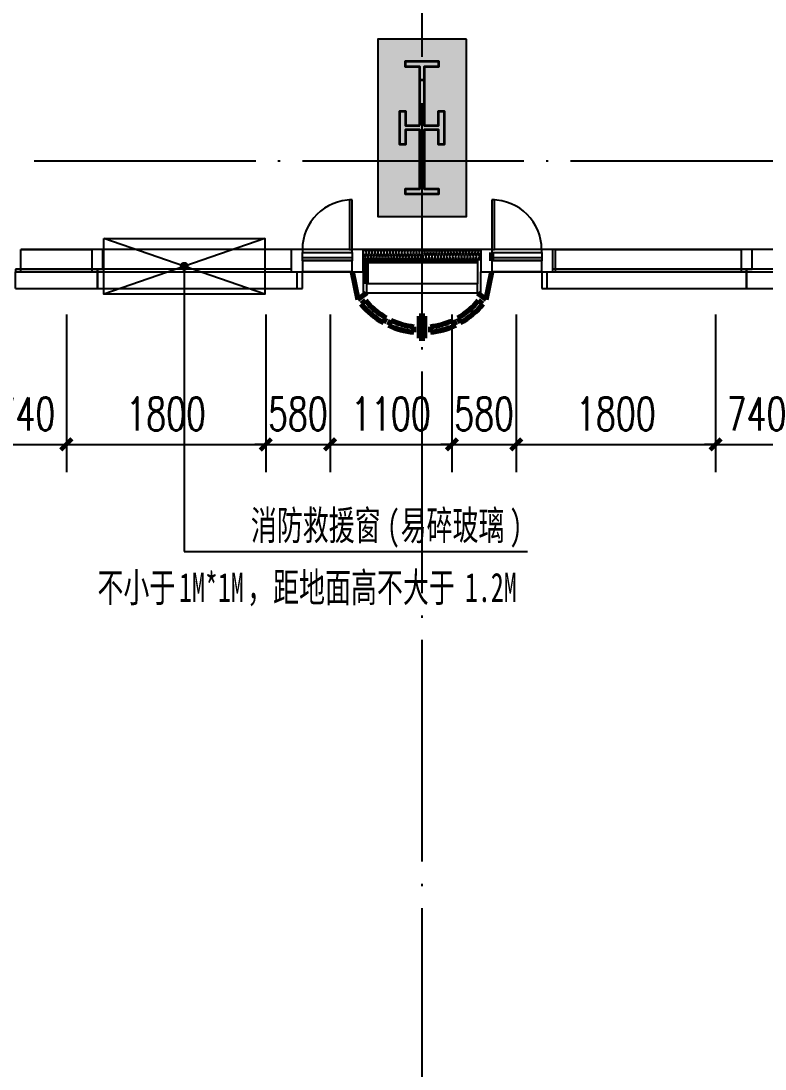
# Model space of a CAD drawing. Header units: millimetres. Extents: x 11476074 to 24729458, y -1239991 to 2813188.
# Drawn here: x 12574377 to 12581093, y 355922 to 365376 of the extents above; entities that cross this region are included whole.
import ezdxf

# ---------------------------------------------------------------- set-up
doc = ezdxf.new("R2010")
doc.units = ezdxf.units.MM
doc.header["$LTSCALE"] = 1000
doc.linetypes.add('DOTE', pattern=[2.42, 2, -0.2, 0.02, -0.2])
for name, color, linetype in [('A-ANNO-DIMS', 3, 'Continuous'), ('A-AXIS', 18, 'DOTE'), ('A-DETL-0001', 1, 'Continuous'), ('A-GLAZ', 4, 'Continuous'), ('CURTWALL', 4, 'Continuous'), ('DIM_LEAD', 3, 'Continuous'), ('G-RCZ-CONLine', 5, 'Continuous'), ('PUB_HATCH', 8, 'Continuous'), ('PUB_TEXT', 7, 'Continuous'), ('图框层', 3, 'Continuous'), ('排水沟', 133, 'Continuous')]:
    doc.layers.add(name, color=color, linetype=linetype)
for name, color, linetype, lineweight in [('A-GENM', 2, 'Continuous', 70), ('A-GENM-PROJ', 2, 'Continuous', 25), ('A-GLAZ-PROJ', 2, 'Continuous', 25), ('钢柱', 51, 'Continuous', 35)]:
    doc.layers.add(name, color=color, linetype=linetype, lineweight=lineweight)
doc.styles.add('_TCH_DIM_T3', font='SIMPLEX', dxfattribs={"width": 0.705882, "bigfont": 'GBCBIG'})
doc.styles.add('宋体', font='', dxfattribs={"width": 0.65})
doc.styles.get('宋体').set_extended_font_data('SimSun')
doc.dimstyles.new('_TCH_ARCH&&100', dxfattribs={"dimtxt": 297.5, "dimasz": 100, "dimexe": 250, "dimexo": 300, "dimgap": 126.25, "dimtad": 1, "dimdec": 0, "dimzin": 0, "dimdsep": 46, "dimtxsty": '_TCH_DIM_T3', "dimblk": 'ARCHTICK', "dimcen": 0.09, "dimclrt": 7, "dimazin": 2, "dimtfac": 1, "dimtdec": 0, "dimtix": 1, "dimtmove": 2, "dimatfit": 3, "dimfxl": 0, "dimtolj": 1, "dimtzin": 0, "dimarcsym": 0})

# ---------------------------------------------------------------- blocks, each defined once
blk = doc.blocks.new('_ArchTick')
at = {"color": 0, "linetype": 'ByBlock', "const_width": 0.4}
blk.add_lwpolyline([(-0.5, -0.5), (0.5, 0.5)], dxfattribs=at)
blk = doc.blocks.new('*D5759')
at = {"layer": 'A-ANNO-DIMS', "color": 0, "lineweight": -2, "transparency": 16777216}
for p, q in [((12574326.9, 665133.9), (12574326.9, 663712.4)), ((12575066.9, 665133.9), (12575066.9, 663712.4)), ((12574326.9, 663962.4), (12574226.9, 663962.4)), ((12574326.9, 663962.4), (12575066.9, 663962.4)), ((12575066.9, 663962.4), (12575166.9, 663962.4))]:
    blk.add_line(p, q, dxfattribs=at)
at = {"layer": 'Defpoints', "color": 0, "transparency": 16777216}
for p in [(12574326.9, 665433.9), (12575066.9, 665433.9), (12575066.9, 663962.4)]:
    blk.add_point(p, dxfattribs=at)
at = {"layer": 'A-ANNO-DIMS', "color": 0, "lineweight": -2, "transparency": 16777216, "xscale": 100, "yscale": 100, "zscale": 100}
blk.add_blockref('_ArchTick', (12574326.9, 663962.4), dxfattribs=at)
at = {"layer": 'A-ANNO-DIMS', "color": 0, "lineweight": -2, "transparency": 16777216, "xscale": 100, "yscale": 100, "zscale": 100, "rotation": 180}
blk.add_blockref('_ArchTick', (12575066.9, 663962.4), dxfattribs=at)
at = {"layer": 'A-ANNO-DIMS', "color": 7, "transparency": 16777216, "insert": (12574696.9, 664237.4), "char_height": 297.5, "attachment_point": 5, "style": '_TCH_DIM_T3'}
blk.add_mtext('\\A1;740', dxfattribs=at)
blk = doc.blocks.new('*D5760')
at = {"layer": 'A-ANNO-DIMS', "color": 0, "lineweight": -2, "transparency": 16777216}
for p, q in [((12575066.9, 665133.9), (12575066.9, 663712.4)), ((12576866.8, 665133.9), (12576866.8, 663712.4)), ((12575066.9, 663962.4), (12576866.8, 663962.4))]:
    blk.add_line(p, q, dxfattribs=at)
at = {"layer": 'Defpoints', "color": 0, "transparency": 16777216}
for p in [(12575066.9, 665433.9), (12576866.8, 665433.9), (12576866.8, 663962.4)]:
    blk.add_point(p, dxfattribs=at)
at = {"layer": 'A-ANNO-DIMS', "color": 0, "lineweight": -2, "transparency": 16777216, "xscale": 100, "yscale": 100, "zscale": 100, "rotation": 180}
blk.add_blockref('_ArchTick', (12575066.9, 663962.4), dxfattribs=at)
at = {"layer": 'A-ANNO-DIMS', "color": 0, "lineweight": -2, "transparency": 16777216, "xscale": 100, "yscale": 100, "zscale": 100}
blk.add_blockref('_ArchTick', (12576866.8, 663962.4), dxfattribs=at)
at = {"layer": 'A-ANNO-DIMS', "color": 7, "transparency": 16777216, "insert": (12575966.9, 664237.4), "char_height": 297.5, "attachment_point": 5, "style": '_TCH_DIM_T3'}
blk.add_mtext('\\A1;1800', dxfattribs=at)
blk = doc.blocks.new('*D5761')
at = {"layer": 'A-ANNO-DIMS', "color": 0, "lineweight": -2, "transparency": 16777216}
for p, q in [((12576866.8, 665133.9), (12576866.8, 663712.4)), ((12577446.9, 665133.9), (12577446.9, 663712.4)), ((12576866.8, 663962.4), (12576766.8, 663962.4)), ((12576866.8, 663962.4), (12577446.9, 663962.4)), ((12577446.9, 663962.4), (12577546.9, 663962.4))]:
    blk.add_line(p, q, dxfattribs=at)
at = {"layer": 'Defpoints', "color": 0, "transparency": 16777216}
for p in [(12576866.8, 665433.9), (12577446.9, 665433.9), (12577446.9, 663962.4)]:
    blk.add_point(p, dxfattribs=at)
at = {"layer": 'A-ANNO-DIMS', "color": 0, "lineweight": -2, "transparency": 16777216, "xscale": 100, "yscale": 100, "zscale": 100}
blk.add_blockref('_ArchTick', (12576866.8, 663962.4), dxfattribs=at)
at = {"layer": 'A-ANNO-DIMS', "color": 0, "lineweight": -2, "transparency": 16777216, "xscale": 100, "yscale": 100, "zscale": 100, "rotation": 180}
blk.add_blockref('_ArchTick', (12577446.9, 663962.4), dxfattribs=at)
at = {"layer": 'A-ANNO-DIMS', "color": 7, "transparency": 16777216, "insert": (12577156.9, 664237.4), "char_height": 297.5, "attachment_point": 5, "style": '_TCH_DIM_T3'}
blk.add_mtext('\\A1;580', dxfattribs=at)
blk = doc.blocks.new('*D5762')
at = {"layer": 'A-ANNO-DIMS', "color": 0, "lineweight": -2, "transparency": 16777216}
for p, q in [((12577446.9, 665133.9), (12577446.9, 663712.4)), ((12578546.7, 665133.9), (12578546.7, 663712.4)), ((12577446.9, 663962.4), (12578546.7, 663962.4))]:
    blk.add_line(p, q, dxfattribs=at)
at = {"layer": 'Defpoints', "color": 0, "transparency": 16777216}
for p in [(12577446.9, 665433.9), (12578546.7, 665433.9), (12578546.7, 663962.4)]:
    blk.add_point(p, dxfattribs=at)
at = {"layer": 'A-ANNO-DIMS', "color": 0, "lineweight": -2, "transparency": 16777216, "xscale": 100, "yscale": 100, "zscale": 100, "rotation": 180}
blk.add_blockref('_ArchTick', (12577446.9, 663962.4), dxfattribs=at)
at = {"layer": 'A-ANNO-DIMS', "color": 0, "lineweight": -2, "transparency": 16777216, "xscale": 100, "yscale": 100, "zscale": 100}
blk.add_blockref('_ArchTick', (12578546.7, 663962.4), dxfattribs=at)
at = {"layer": 'A-ANNO-DIMS', "color": 7, "transparency": 16777216, "insert": (12577996.8, 664237.4), "char_height": 297.5, "attachment_point": 5, "style": '_TCH_DIM_T3'}
blk.add_mtext('\\A1;1100', dxfattribs=at)
blk = doc.blocks.new('*D5763')
at = {"layer": 'A-ANNO-DIMS', "color": 0, "lineweight": -2, "transparency": 16777216}
for p, q in [((12578546.7, 665133.9), (12578546.7, 663712.4)), ((12579126.8, 665133.9), (12579126.8, 663712.4)), ((12578546.7, 663962.4), (12578446.7, 663962.4)), ((12578546.7, 663962.4), (12579126.8, 663962.4)), ((12579126.8, 663962.4), (12579226.8, 663962.4))]:
    blk.add_line(p, q, dxfattribs=at)
at = {"layer": 'Defpoints', "color": 0, "transparency": 16777216}
for p in [(12578546.7, 665433.9), (12579126.8, 665433.9), (12579126.8, 663962.4)]:
    blk.add_point(p, dxfattribs=at)
at = {"layer": 'A-ANNO-DIMS', "color": 0, "lineweight": -2, "transparency": 16777216, "xscale": 100, "yscale": 100, "zscale": 100}
blk.add_blockref('_ArchTick', (12578546.7, 663962.4), dxfattribs=at)
at = {"layer": 'A-ANNO-DIMS', "color": 0, "lineweight": -2, "transparency": 16777216, "xscale": 100, "yscale": 100, "zscale": 100, "rotation": 180}
blk.add_blockref('_ArchTick', (12579126.8, 663962.4), dxfattribs=at)
at = {"layer": 'A-ANNO-DIMS', "color": 7, "transparency": 16777216, "insert": (12578836.8, 664237.4), "char_height": 297.5, "attachment_point": 5, "style": '_TCH_DIM_T3'}
blk.add_mtext('\\A1;580', dxfattribs=at)
blk = doc.blocks.new('*D5764')
at = {"layer": 'A-ANNO-DIMS', "color": 0, "lineweight": -2, "transparency": 16777216}
for p, q in [((12579126.8, 665133.9), (12579126.8, 663712.4)), ((12580926.9, 665133.9), (12580926.9, 663712.4)), ((12579126.8, 663962.4), (12580926.9, 663962.4))]:
    blk.add_line(p, q, dxfattribs=at)
at = {"layer": 'Defpoints', "color": 0, "transparency": 16777216}
for p in [(12579126.8, 665433.9), (12580926.9, 665433.9), (12580926.9, 663962.4)]:
    blk.add_point(p, dxfattribs=at)
at = {"layer": 'A-ANNO-DIMS', "color": 0, "lineweight": -2, "transparency": 16777216, "xscale": 100, "yscale": 100, "zscale": 100, "rotation": 180}
blk.add_blockref('_ArchTick', (12579126.8, 663962.4), dxfattribs=at)
at = {"layer": 'A-ANNO-DIMS', "color": 0, "lineweight": -2, "transparency": 16777216, "xscale": 100, "yscale": 100, "zscale": 100}
blk.add_blockref('_ArchTick', (12580926.9, 663962.4), dxfattribs=at)
at = {"layer": 'A-ANNO-DIMS', "color": 7, "transparency": 16777216, "insert": (12580026.9, 664237.4), "char_height": 297.5, "attachment_point": 5, "style": '_TCH_DIM_T3'}
blk.add_mtext('\\A1;1800', dxfattribs=at)
blk = doc.blocks.new('*D5765')
at = {"layer": 'A-ANNO-DIMS', "color": 0, "lineweight": -2, "transparency": 16777216}
for p, q in [((12580926.9, 665133.9), (12580926.9, 663712.4)), ((12581666.9, 665133.9), (12581666.9, 663712.4)), ((12580926.9, 663962.4), (12580826.9, 663962.4)), ((12580926.9, 663962.4), (12581666.9, 663962.4)), ((12581666.9, 663962.4), (12581766.9, 663962.4))]:
    blk.add_line(p, q, dxfattribs=at)
at = {"layer": 'Defpoints', "color": 0, "transparency": 16777216}
for p in [(12580926.9, 665433.9), (12581666.9, 665433.9), (12581666.9, 663962.4)]:
    blk.add_point(p, dxfattribs=at)
at = {"layer": 'A-ANNO-DIMS', "color": 0, "lineweight": -2, "transparency": 16777216, "xscale": 100, "yscale": 100, "zscale": 100}
blk.add_blockref('_ArchTick', (12580926.9, 663962.4), dxfattribs=at)
at = {"layer": 'A-ANNO-DIMS', "color": 0, "lineweight": -2, "transparency": 16777216, "xscale": 100, "yscale": 100, "zscale": 100, "rotation": 180}
blk.add_blockref('_ArchTick', (12581666.9, 663962.4), dxfattribs=at)
at = {"layer": 'A-ANNO-DIMS', "color": 7, "transparency": 16777216, "insert": (12581296.9, 664237.4), "char_height": 297.5, "attachment_point": 5, "style": '_TCH_DIM_T3'}
blk.add_mtext('\\A1;740', dxfattribs=at)
blk = doc.blocks.new('xfjy')
at = {"layer": 'DIM_LEAD'}
for p, q in [((12576131, 363163.2), (12576131, 360589.8)), ((12576131, 360589.8), (12579229.9, 360589.8))]:
    blk.add_line(p, q, dxfattribs=at)
at = {"layer": 'DIM_LEAD', "const_width": 40}
blk.add_lwpolyline([(12576131, 363183.2, 1), (12576131, 363143.2, 1)], format="xyb", close=True, dxfattribs=at)
at = {"layer": '图框层'}
for p, q in [((12576856.8, 362913.2), (12575405.1, 363413.2)), ((12576856.8, 363413.2), (12575405.1, 362913.2))]:
    blk.add_line(p, q, dxfattribs=at)
blk.add_lwpolyline([(12575405.1, 363413.2), (12576856.8, 363413.2), (12576856.8, 362913.2), (12575405.1, 362913.2)], close=True, dxfattribs=at)
at = {"layer": 'PUB_TEXT', "style": '宋体', "width": 0.65}
for s, height, p in [('消防救援窗', 264.35, (12576731.8, 360694.8)), ('(', 264.3, (12577960.5, 360694.8)), ('易碎玻璃', 264.35, (12578083.4, 360694.8)), (')', 264.3, (12579066.3, 360694.8)), ('不小于', 264.35, (12575346.7, 360134.8)), ('1M*1M', 264.35, (12576083.9, 360134.8)), ('，距地面高不大于', 264.35, (12576698.2, 360134.8)), ('1.2M', 264.35, (12578664.1, 360134.8))]:
    blk.add_text(s, height=height, dxfattribs=at).set_placement(p)
blk = doc.blocks.new('FO-Exterior Column FULL - FO-Exterior Column FULL-4205893-850_L52 HOTEL')
at = {"layer": 'A-GENM'}
for p, q in [((-500, 110.1), (-500, 100.4)), ((-500, -109.6), (-500, 110.1)), ((-500, 100.4), (500, 100.4)), ((630, 100.1), (630, 175.3)), ((-630, 0.1), (-580.2, -249.1)), ((580.2, -249.1), (630, 0.1)), ((-580.2, -249.1), (-502.1, -193.8)), ((-510.9, -257.6), (-549.6, -289.3)), ((502.1, -193.8), (580.2, -249.1)), ((549.6, -289.3), (510.9, -257.6)), ((-348.5, -458), (-324, -414.4)), ((-282.7, -435.7), (-304, -480.9)), ((25, -399.6), (-25, -399.6)), ((-25, -399.6), (-25, -599.6)), ((25, -599.6), (25, -399.6)), ((304, -480.9), (282.7, -435.7)), ((324, -414.4), (348.5, -458)), ((-75, -545.2), (-75, -494.9)), ((75, -494.9), (75, -545.2)), ((-25, -599.6), (25, -599.6))]:
    blk.add_line(p, q, dxfattribs=at)
for centre, radius, start, end in [((0, 161.9), 661.1, 219.38928, 240.65539), ((-505, -189.7), 5, 305.32145, 316.36612), ((-505, -189.7), 5, 349.06647, 0), ((0, 161.9), 661.1, 299.34461, 320.61072), ((0, 161.9), 711.1, 219.38936, 240.65539), ((0, 161.9), 711.1, 299.34461, 320.61064), ((0, 161.9), 661.1, 244.68415, 263.48304), ((0, 161.9), 661.1, 276.51696, 295.31585), ((0, 161.9), 711.1, 244.68415, 263.94304), ((0, 161.9), 711.1, 276.05696, 295.31585)]:
    blk.add_arc(centre, radius, start, end, dxfattribs=at)
blk = doc.blocks.new('FO-Vision Panels - 1000 spandrel-4496464-850_L52 HOTEL')
at = {"layer": 'A-GLAZ'}
for p, q in [((-370, 25), (-320, 25)), ((370, 25), (-370, 25)), ((-370, 25), (-370, 0)), ((-370, 0), (370, 0)), ((320, 25), (370, 25)), ((370, 0), (370, 25))]:
    blk.add_line(p, q, dxfattribs=at)
at = {"layer": 'A-GLAZ-PROJ'}
for p, q in [((320, 200), (-320, 200)), ((-370, -150), (-370, 0)), ((370, 0), (370, -150)), ((-370, -150), (370, -150))]:
    blk.add_line(p, q, dxfattribs=at)
blk = doc.blocks.new('FO-Vision _ Louver_updated - 150 Spacing -HOTEL 1000 SPAN-4956731-850_L52 HOTEL')
at = {"layer": 'A-GENM-PROJ'}
blk.add_line((1125.2, 0), (675, 0), dxfattribs=at)
at = {"layer": 'A-GLAZ'}
for p, q in [((1125, 125), (675, 125)), ((675, 105), (1125, 105)), ((-1175, 25), (-1125, 25)), ((575, 25), (-1175, 25)), ((-1175, 25), (-1175, 0)), ((-1175, 0), (625, 0)), ((625, 0.1), (625, -150)), ((675, -150), (675, 0.1)), ((625, -150), (675, -150))]:
    blk.add_line(p, q, dxfattribs=at)
at = {"layer": 'A-GLAZ-PROJ'}
for p, q in [((575, 200), (-1125, 200)), ((-1175, -150), (-1175, 0)), ((-1175, -150), (625, -150))]:
    blk.add_line(p, q, dxfattribs=at)
blk = doc.blocks.new('FO-Vision _ Louver_updated - 150 Spacing -HOTEL 1000 SPAN-4956676-850_L52 HOTEL')
at = {"layer": 'A-GENM-PROJ'}
blk.add_line((675, 0), (1125, 0), dxfattribs=at)
at = {"layer": 'A-GLAZ'}
for p, q in [((675, 150), (625, 150)), ((625, 150), (625, -0.1)), ((675, -0.1), (675, 150)), ((625, 0), (-1175, 0)), ((-1175, 0), (-1175, -25)), ((-1125, -25), (-1175, -25)), ((-1175, -25), (575, -25)), ((1125, -105), (675, -105)), ((675, -125), (1125, -125))]:
    blk.add_line(p, q, dxfattribs=at)
at = {"layer": 'A-GLAZ-PROJ'}
for p, q in [((-1175, 0), (-1175, 150)), ((625, 150), (-1175, 150)), ((-1125, -200), (575, -200))]:
    blk.add_line(p, q, dxfattribs=at)
blk = doc.blocks.new('GP_POLY FOSHAN_SHELL_rvt-2-200_L05-13_ 16-25')
at = {"layer": 'A-DETL-0001'}
for p, q in [((-42630.1, 17149.9), (-42654.9, 17149.9)), ((-42654.9, 17149.9), (-42654.9, 16700)), ((-42630.1, 16700), (-42630.1, 17149.9)), ((-41369.9, 17149.9), (-41369.9, 16700)), ((-41345.1, 17149.9), (-41369.9, 17149.9)), ((-41345.1, 16700), (-41345.1, 17149.9)), ((-44880, 16700), (-44980, 16700)), ((-44980, 16700), (-44980, 16525)), ((-44880, 16525), (-44880, 16700)), ((-43080, 16700), (-43180, 16700)), ((-43180, 16700), (-43180, 16500)), ((-42654.9, 16700), (-43080, 16700)), ((-43080, 16700), (-43080, 16675.3)), ((-43080, 16600), (-43080, 16675.3)), ((-43080, 16675.3), (-42630, 16675.3)), ((-42654.9, 16700), (-42630.1, 16700)), ((-42530, 16700), (-42630, 16700)), ((-42630, 16675.3), (-42630, 16700)), ((-42630, 16675.3), (-42630, 16600)), ((-42000, 16700), (-42530, 16700)), ((-42530, 16500), (-42530, 16700)), ((-41470, 16700), (-42000, 16700)), ((-41370, 16700), (-41470, 16700)), ((-41470, 16700), (-41470, 16500)), ((-41370, 16700), (-41370, 16675.3)), ((-41370, 16600), (-41370, 16675.3)), ((-41370, 16600), (-41370, 16675.3)), ((-41370, 16675.3), (-40920, 16675.3)), ((-41369.9, 16700), (-41345.1, 16700)), ((-40920, 16700), (-41345.1, 16700)), ((-40820, 16700), (-40920, 16700)), ((-40920, 16675.3), (-40920, 16700)), ((-40920, 16675.3), (-40920, 16600)), ((-40820, 16500), (-40820, 16700)), ((-39020, 16700), (-39120, 16700)), ((-39120, 16700), (-39120, 16525)), ((-39020, 16525), (-39020, 16700)), ((-43080, 16600), (-43080, 16500)), ((-42630, 16600), (-43080, 16600)), ((-42630, 16500), (-42630, 16600)), ((-42530, 16610), (-42000, 16610)), ((-42500.1, 16390.3), (-42500.1, 16610)), ((-42000, 16610), (-41470, 16610)), ((-41499.9, 16610), (-41499.9, 16390.3)), ((-41370, 16600), (-41370, 16500)), ((-40920, 16600), (-41370, 16600)), ((-41370, 16600), (-41370, 16500)), ((-40920, 16500), (-40920, 16600)), ((-44980, 16525), (-44880, 16525)), ((-43180, 16500), (-43080, 16500)), ((-43080, 16500), (-42630, 16500)), ((-42630, 16500), (-42530, 16500)), ((-42530, 16500), (-42530, 16286.6)), ((-41470, 16286.6), (-41470, 16500)), ((-41470, 16500), (-41370, 16500)), ((-41370, 16500), (-40920, 16500)), ((-40920, 16500), (-40820, 16500)), ((-39120, 16525), (-39020, 16525)), ((-42000.1, 16390.3), (-42500.1, 16390.3)), ((-42500.1, 16390.3), (-42500.1, 16310.3)), ((-41499.9, 16390.3), (-41999.9, 16390.3)), ((-41499.9, 16310.3), (-41499.9, 16390.3)), ((-42530, 16286.6), (-42500.1, 16307.8)), ((-42500.1, 16307.8), (-42500.1, 16310.3)), ((-42500.1, 16310.3), (-42000.1, 16310.3)), ((-41999.9, 16310.3), (-41499.9, 16310.3)), ((-41499.9, 16310.3), (-41499.9, 16307.8)), ((-41499.9, 16307.8), (-41470, 16286.6))]:
    blk.add_line(p, q, dxfattribs=at)
for centre, start, end in [((-42630, 16700), 90.01487, 180), ((-41370, 16700), 0, 89.98513)]:
    blk.add_arc(centre, 449.9, start, end, dxfattribs=at)
for points in [[(-42530, 16681.7), (-42530, 16688), (-42516.7, 16702.1), (-42503.3, 16688), (-42503.3, 16681.7)], [(-42516.7, 16628.4), (-42516.7, 16646.7), (-42530, 16663.4), (-42530, 16681.7)], [(-42503.3, 16681.7), (-42503.3, 16663.4), (-42516.7, 16646.7), (-42516.7, 16628.4)], [(-42503.3, 16681.7), (-42503.3, 16688), (-42490, 16702.1), (-42476.7, 16688), (-42476.7, 16681.7)], [(-42490, 16628.4), (-42490, 16646.7), (-42503.3, 16663.4), (-42503.3, 16681.7)], [(-42476.7, 16681.7), (-42476.7, 16663.4), (-42490, 16646.7), (-42490, 16628.4)], [(-42476.7, 16681.7), (-42476.7, 16688), (-42463.3, 16702.1), (-42450, 16688), (-42450, 16681.7)], [(-42463.3, 16628.4), (-42463.3, 16646.7), (-42476.7, 16663.4), (-42476.7, 16681.7)], [(-42450, 16681.7), (-42450, 16663.4), (-42463.3, 16646.7), (-42463.3, 16628.4)], [(-42450, 16681.7), (-42450, 16688), (-42436.7, 16702.1), (-42423.3, 16688), (-42423.3, 16681.7)], [(-42436.7, 16628.4), (-42436.7, 16646.7), (-42450, 16663.4), (-42450, 16681.7)], [(-42423.3, 16681.7), (-42423.3, 16663.4), (-42436.7, 16646.7), (-42436.7, 16628.4)], [(-42423.3, 16681.7), (-42423.3, 16688), (-42410, 16702.1), (-42396.7, 16688), (-42396.7, 16681.7)], [(-42410, 16628.4), (-42410, 16646.7), (-42423.3, 16663.4), (-42423.3, 16681.7)], [(-42396.7, 16681.7), (-42396.7, 16663.4), (-42410, 16646.7), (-42410, 16628.4)], [(-42396.7, 16681.7), (-42396.7, 16688), (-42383.3, 16702.1), (-42370, 16688), (-42370, 16681.7)], [(-42383.3, 16628.4), (-42383.3, 16646.7), (-42396.7, 16663.4), (-42396.7, 16681.7)], [(-42370, 16681.7), (-42370, 16663.4), (-42383.3, 16646.7), (-42383.3, 16628.4)], [(-42370, 16681.7), (-42370, 16688), (-42356.7, 16702.1), (-42343.3, 16688), (-42343.3, 16681.7)], [(-42356.7, 16628.4), (-42356.7, 16646.7), (-42370, 16663.4), (-42370, 16681.7)], [(-42343.3, 16681.7), (-42343.3, 16663.4), (-42356.7, 16646.7), (-42356.7, 16628.4)], [(-42343.3, 16681.7), (-42343.3, 16688), (-42330, 16702.1), (-42316.7, 16688), (-42316.7, 16681.7)], [(-42330, 16628.4), (-42330, 16646.7), (-42343.3, 16663.4), (-42343.3, 16681.7)], [(-42316.7, 16681.7), (-42316.7, 16663.4), (-42330, 16646.7), (-42330, 16628.4)], [(-42316.7, 16681.7), (-42316.7, 16688), (-42303.3, 16702.1), (-42290, 16688), (-42290, 16681.7)], [(-42303.3, 16628.4), (-42303.3, 16646.7), (-42316.7, 16663.4), (-42316.7, 16681.7)], [(-42290, 16681.7), (-42290, 16663.4), (-42303.3, 16646.7), (-42303.3, 16628.4)], [(-42290, 16681.7), (-42290, 16688), (-42276.7, 16702.1), (-42263.3, 16688), (-42263.3, 16681.7)], [(-42276.7, 16628.4), (-42276.7, 16646.7), (-42290, 16663.4), (-42290, 16681.7)], [(-42263.3, 16681.7), (-42263.3, 16663.4), (-42276.7, 16646.7), (-42276.7, 16628.4)], [(-42263.3, 16681.7), (-42263.3, 16688), (-42250, 16702.1), (-42236.7, 16688), (-42236.7, 16681.7)], [(-42250, 16628.4), (-42250, 16646.7), (-42263.3, 16663.4), (-42263.3, 16681.7)], [(-42236.7, 16681.7), (-42236.7, 16663.4), (-42250, 16646.7), (-42250, 16628.4)], [(-42236.7, 16681.7), (-42236.7, 16688), (-42223.3, 16702.1), (-42210, 16688), (-42210, 16681.7)], [(-42223.3, 16628.4), (-42223.3, 16646.7), (-42236.7, 16663.4), (-42236.7, 16681.7)], [(-42210, 16681.7), (-42210, 16663.4), (-42223.3, 16646.7), (-42223.3, 16628.4)], [(-42210, 16681.7), (-42210, 16688), (-42196.7, 16702.1), (-42183.3, 16688), (-42183.3, 16681.7)], [(-42196.7, 16628.4), (-42196.7, 16646.7), (-42210, 16663.4), (-42210, 16681.7)], [(-42183.3, 16681.7), (-42183.3, 16663.4), (-42196.7, 16646.7), (-42196.7, 16628.4)], [(-42183.3, 16681.7), (-42183.3, 16688), (-42170, 16702.1), (-42156.7, 16688), (-42156.7, 16681.7)], [(-42170, 16628.4), (-42170, 16646.7), (-42183.3, 16663.4), (-42183.3, 16681.7)], [(-42156.7, 16681.7), (-42156.7, 16663.4), (-42170, 16646.7), (-42170, 16628.4)], [(-42156.7, 16681.7), (-42156.7, 16688), (-42143.3, 16702.1), (-42130, 16688), (-42130, 16681.7)], [(-42143.3, 16628.4), (-42143.3, 16646.7), (-42156.7, 16663.4), (-42156.7, 16681.7)], [(-42130, 16681.7), (-42130, 16663.4), (-42143.3, 16646.7), (-42143.3, 16628.4)], [(-42130, 16681.7), (-42130, 16688), (-42116.7, 16702.1), (-42103.3, 16688), (-42103.3, 16681.7)], [(-42116.7, 16628.4), (-42116.7, 16646.7), (-42130, 16663.4), (-42130, 16681.7)], [(-42103.3, 16681.7), (-42103.3, 16663.4), (-42116.7, 16646.7), (-42116.7, 16628.4)], [(-42103.3, 16681.7), (-42103.3, 16688), (-42090, 16702.1), (-42076.7, 16688), (-42076.7, 16681.7)], [(-42090, 16628.4), (-42090, 16646.7), (-42103.3, 16663.4), (-42103.3, 16681.7)], [(-42076.7, 16681.7), (-42076.7, 16663.4), (-42090, 16646.7), (-42090, 16628.4)], [(-42076.7, 16681.7), (-42076.7, 16688), (-42063.3, 16702.1), (-42050, 16688), (-42050, 16681.7)], [(-42063.3, 16628.4), (-42063.3, 16646.7), (-42076.7, 16663.4), (-42076.7, 16681.7)], [(-42050, 16681.7), (-42050, 16663.4), (-42063.3, 16646.7), (-42063.3, 16628.4)], [(-42050, 16681.7), (-42050, 16688), (-42036.7, 16702.1), (-42023.3, 16688), (-42023.3, 16681.7)], [(-42036.7, 16628.4), (-42036.7, 16646.7), (-42050, 16663.4), (-42050, 16681.7)], [(-42023.3, 16681.7), (-42023.3, 16663.4), (-42036.7, 16646.7), (-42036.7, 16628.4)], [(-42023.3, 16681.7), (-42023.3, 16688), (-42016.3, 16695), (-42010, 16695)], [(-42010, 16628.4), (-42010, 16646.7), (-42023.3, 16663.4), (-42023.3, 16681.7)], [(-41976.7, 16681.7), (-41976.7, 16688), (-41983.7, 16695), (-41990, 16695)], [(-41990, 16628.4), (-41990, 16646.7), (-41976.7, 16663.4), (-41976.7, 16681.7)], [(-41950, 16681.7), (-41950, 16688), (-41963.3, 16702.1), (-41976.7, 16688), (-41976.7, 16681.7)], [(-41976.7, 16681.7), (-41976.7, 16663.4), (-41963.3, 16646.7), (-41963.3, 16628.4)], [(-41963.3, 16628.4), (-41963.3, 16646.7), (-41950, 16663.4), (-41950, 16681.7)], [(-41923.3, 16681.7), (-41923.3, 16688), (-41936.7, 16702.1), (-41950, 16688), (-41950, 16681.7)], [(-41950, 16681.7), (-41950, 16663.4), (-41936.7, 16646.7), (-41936.7, 16628.4)], [(-41936.7, 16628.4), (-41936.7, 16646.7), (-41923.3, 16663.4), (-41923.3, 16681.7)], [(-41896.7, 16681.7), (-41896.7, 16688), (-41910, 16702.1), (-41923.3, 16688), (-41923.3, 16681.7)], [(-41923.3, 16681.7), (-41923.3, 16663.4), (-41910, 16646.7), (-41910, 16628.4)], [(-41910, 16628.4), (-41910, 16646.7), (-41896.7, 16663.4), (-41896.7, 16681.7)], [(-41870, 16681.7), (-41870, 16688), (-41883.3, 16702.1), (-41896.7, 16688), (-41896.7, 16681.7)], [(-41896.7, 16681.7), (-41896.7, 16663.4), (-41883.3, 16646.7), (-41883.3, 16628.4)], [(-41883.3, 16628.4), (-41883.3, 16646.7), (-41870, 16663.4), (-41870, 16681.7)], [(-41843.3, 16681.7), (-41843.3, 16688), (-41856.7, 16702.1), (-41870, 16688), (-41870, 16681.7)], [(-41870, 16681.7), (-41870, 16663.4), (-41856.7, 16646.7), (-41856.7, 16628.4)], [(-41856.7, 16628.4), (-41856.7, 16646.7), (-41843.3, 16663.4), (-41843.3, 16681.7)], [(-41816.7, 16681.7), (-41816.7, 16688), (-41830, 16702.1), (-41843.3, 16688), (-41843.3, 16681.7)], [(-41843.3, 16681.7), (-41843.3, 16663.4), (-41830, 16646.7), (-41830, 16628.4)], [(-41830, 16628.4), (-41830, 16646.7), (-41816.7, 16663.4), (-41816.7, 16681.7)], [(-41790, 16681.7), (-41790, 16688), (-41803.3, 16702.1), (-41816.7, 16688), (-41816.7, 16681.7)], [(-41816.7, 16681.7), (-41816.7, 16663.4), (-41803.3, 16646.7), (-41803.3, 16628.4)], [(-41803.3, 16628.4), (-41803.3, 16646.7), (-41790, 16663.4), (-41790, 16681.7)], [(-41763.3, 16681.7), (-41763.3, 16688), (-41776.7, 16702.1), (-41790, 16688), (-41790, 16681.7)], [(-41790, 16681.7), (-41790, 16663.4), (-41776.7, 16646.7), (-41776.7, 16628.4)], [(-41776.7, 16628.4), (-41776.7, 16646.7), (-41763.3, 16663.4), (-41763.3, 16681.7)], [(-41736.7, 16681.7), (-41736.7, 16688), (-41750, 16702.1), (-41763.3, 16688), (-41763.3, 16681.7)], [(-41763.3, 16681.7), (-41763.3, 16663.4), (-41750, 16646.7), (-41750, 16628.4)], [(-41750, 16628.4), (-41750, 16646.7), (-41736.7, 16663.4), (-41736.7, 16681.7)], [(-41710, 16681.7), (-41710, 16688), (-41723.3, 16702.1), (-41736.7, 16688), (-41736.7, 16681.7)], [(-41736.7, 16681.7), (-41736.7, 16663.4), (-41723.3, 16646.7), (-41723.3, 16628.4)], [(-41723.3, 16628.4), (-41723.3, 16646.7), (-41710, 16663.4), (-41710, 16681.7)], [(-41683.3, 16681.7), (-41683.3, 16688), (-41696.7, 16702.1), (-41710, 16688), (-41710, 16681.7)], [(-41710, 16681.7), (-41710, 16663.4), (-41696.7, 16646.7), (-41696.7, 16628.4)], [(-41696.7, 16628.4), (-41696.7, 16646.7), (-41683.3, 16663.4), (-41683.3, 16681.7)], [(-41656.7, 16681.7), (-41656.7, 16688), (-41670, 16702.1), (-41683.3, 16688), (-41683.3, 16681.7)], [(-41683.3, 16681.7), (-41683.3, 16663.4), (-41670, 16646.7), (-41670, 16628.4)], [(-41670, 16628.4), (-41670, 16646.7), (-41656.7, 16663.4), (-41656.7, 16681.7)], [(-41630, 16681.7), (-41630, 16688), (-41643.3, 16702.1), (-41656.7, 16688), (-41656.7, 16681.7)], [(-41656.7, 16681.7), (-41656.7, 16663.4), (-41643.3, 16646.7), (-41643.3, 16628.4)], [(-41643.3, 16628.4), (-41643.3, 16646.7), (-41630, 16663.4), (-41630, 16681.7)], [(-41603.3, 16681.7), (-41603.3, 16688), (-41616.7, 16702.1), (-41630, 16688), (-41630, 16681.7)], [(-41630, 16681.7), (-41630, 16663.4), (-41616.7, 16646.7), (-41616.7, 16628.4)], [(-41616.7, 16628.4), (-41616.7, 16646.7), (-41603.3, 16663.4), (-41603.3, 16681.7)], [(-41576.7, 16681.7), (-41576.7, 16688), (-41590, 16702.1), (-41603.3, 16688), (-41603.3, 16681.7)], [(-41603.3, 16681.7), (-41603.3, 16663.4), (-41590, 16646.7), (-41590, 16628.4)], [(-41590, 16628.4), (-41590, 16646.7), (-41576.7, 16663.4), (-41576.7, 16681.7)], [(-41550, 16681.7), (-41550, 16688), (-41563.3, 16702.1), (-41576.7, 16688), (-41576.7, 16681.7)], [(-41576.7, 16681.7), (-41576.7, 16663.4), (-41563.3, 16646.7), (-41563.3, 16628.4)], [(-41563.3, 16628.4), (-41563.3, 16646.7), (-41550, 16663.4), (-41550, 16681.7)], [(-41523.3, 16681.7), (-41523.3, 16688), (-41536.7, 16702.1), (-41550, 16688), (-41550, 16681.7)], [(-41550, 16681.7), (-41550, 16663.4), (-41536.7, 16646.7), (-41536.7, 16628.4)], [(-41536.7, 16628.4), (-41536.7, 16646.7), (-41523.3, 16663.4), (-41523.3, 16681.7)], [(-41496.7, 16681.7), (-41496.7, 16688), (-41510, 16702.1), (-41523.3, 16688), (-41523.3, 16681.7)], [(-41523.3, 16681.7), (-41523.3, 16663.4), (-41510, 16646.7), (-41510, 16628.4)], [(-41510, 16628.4), (-41510, 16646.7), (-41496.7, 16663.4), (-41496.7, 16681.7)], [(-41470, 16681.7), (-41470, 16688), (-41483.3, 16702.1), (-41496.7, 16688), (-41496.7, 16681.7)], [(-41496.7, 16681.7), (-41496.7, 16663.4), (-41483.3, 16646.7), (-41483.3, 16628.4)], [(-41483.3, 16628.4), (-41483.3, 16646.7), (-41470, 16663.4), (-41470, 16681.7)], [(-42530, 16615), (-42523.7, 16615), (-42516.7, 16622.1), (-42516.7, 16628.4)], [(-42516.7, 16628.4), (-42516.7, 16622.1), (-42503.3, 16608), (-42490, 16622.1), (-42490, 16628.4)], [(-42490, 16628.4), (-42490, 16622.1), (-42476.7, 16608), (-42463.3, 16622.1), (-42463.3, 16628.4)], [(-42463.3, 16628.4), (-42463.3, 16622.1), (-42450, 16608), (-42436.7, 16622.1), (-42436.7, 16628.4)], [(-42436.7, 16628.4), (-42436.7, 16622.1), (-42423.3, 16608), (-42410, 16622.1), (-42410, 16628.4)], [(-42410, 16628.4), (-42410, 16622.1), (-42396.7, 16608), (-42383.3, 16622.1), (-42383.3, 16628.4)], [(-42383.3, 16628.4), (-42383.3, 16622.1), (-42370, 16608), (-42356.7, 16622.1), (-42356.7, 16628.4)], [(-42356.7, 16628.4), (-42356.7, 16622.1), (-42343.3, 16608), (-42330, 16622.1), (-42330, 16628.4)], [(-42330, 16628.4), (-42330, 16622.1), (-42316.7, 16608), (-42303.3, 16622.1), (-42303.3, 16628.4)], [(-42303.3, 16628.4), (-42303.3, 16622.1), (-42290, 16608), (-42276.7, 16622.1), (-42276.7, 16628.4)], [(-42276.7, 16628.4), (-42276.7, 16622.1), (-42263.3, 16608), (-42250, 16622.1), (-42250, 16628.4)], [(-42250, 16628.4), (-42250, 16622.1), (-42236.7, 16608), (-42223.3, 16622.1), (-42223.3, 16628.4)], [(-42223.3, 16628.4), (-42223.3, 16622.1), (-42210, 16608), (-42196.7, 16622.1), (-42196.7, 16628.4)], [(-42196.7, 16628.4), (-42196.7, 16622.1), (-42183.3, 16608), (-42170, 16622.1), (-42170, 16628.4)], [(-42170, 16628.4), (-42170, 16622.1), (-42156.7, 16608), (-42143.3, 16622.1), (-42143.3, 16628.4)], [(-42143.3, 16628.4), (-42143.3, 16622.1), (-42130, 16608), (-42116.7, 16622.1), (-42116.7, 16628.4)], [(-42116.7, 16628.4), (-42116.7, 16622.1), (-42103.3, 16608), (-42090, 16622.1), (-42090, 16628.4)], [(-42090, 16628.4), (-42090, 16622.1), (-42076.7, 16608), (-42063.3, 16622.1), (-42063.3, 16628.4)], [(-42063.3, 16628.4), (-42063.3, 16622.1), (-42050, 16608), (-42036.7, 16622.1), (-42036.7, 16628.4)], [(-42036.7, 16628.4), (-42036.7, 16622.1), (-42023.3, 16608), (-42010, 16622.1), (-42010, 16628.4)], [(-41963.3, 16628.4), (-41963.3, 16622.1), (-41976.7, 16608), (-41990, 16622.1), (-41990, 16628.4)], [(-41936.7, 16628.4), (-41936.7, 16622.1), (-41950, 16608), (-41963.3, 16622.1), (-41963.3, 16628.4)], [(-41910, 16628.4), (-41910, 16622.1), (-41923.3, 16608), (-41936.7, 16622.1), (-41936.7, 16628.4)], [(-41883.3, 16628.4), (-41883.3, 16622.1), (-41896.7, 16608), (-41910, 16622.1), (-41910, 16628.4)], [(-41856.7, 16628.4), (-41856.7, 16622.1), (-41870, 16608), (-41883.3, 16622.1), (-41883.3, 16628.4)], [(-41830, 16628.4), (-41830, 16622.1), (-41843.3, 16608), (-41856.7, 16622.1), (-41856.7, 16628.4)], [(-41803.3, 16628.4), (-41803.3, 16622.1), (-41816.7, 16608), (-41830, 16622.1), (-41830, 16628.4)], [(-41776.7, 16628.4), (-41776.7, 16622.1), (-41790, 16608), (-41803.3, 16622.1), (-41803.3, 16628.4)], [(-41750, 16628.4), (-41750, 16622.1), (-41763.3, 16608), (-41776.7, 16622.1), (-41776.7, 16628.4)], [(-41723.3, 16628.4), (-41723.3, 16622.1), (-41736.7, 16608), (-41750, 16622.1), (-41750, 16628.4)], [(-41696.7, 16628.4), (-41696.7, 16622.1), (-41710, 16608), (-41723.3, 16622.1), (-41723.3, 16628.4)], [(-41670, 16628.4), (-41670, 16622.1), (-41683.3, 16608), (-41696.7, 16622.1), (-41696.7, 16628.4)], [(-41643.3, 16628.4), (-41643.3, 16622.1), (-41656.7, 16608), (-41670, 16622.1), (-41670, 16628.4)], [(-41616.7, 16628.4), (-41616.7, 16622.1), (-41630, 16608), (-41643.3, 16622.1), (-41643.3, 16628.4)], [(-41590, 16628.4), (-41590, 16622.1), (-41603.3, 16608), (-41616.7, 16622.1), (-41616.7, 16628.4)], [(-41563.3, 16628.4), (-41563.3, 16622.1), (-41576.7, 16608), (-41590, 16622.1), (-41590, 16628.4)], [(-41536.7, 16628.4), (-41536.7, 16622.1), (-41550, 16608), (-41563.3, 16622.1), (-41563.3, 16628.4)], [(-41510, 16628.4), (-41510, 16622.1), (-41523.3, 16608), (-41536.7, 16622.1), (-41536.7, 16628.4)], [(-41483.3, 16628.4), (-41483.3, 16622.1), (-41496.7, 16608), (-41510, 16622.1), (-41510, 16628.4)], [(-41470, 16615), (-41476.3, 16615), (-41483.3, 16622.1), (-41483.3, 16628.4)]]:
    blk.add_open_spline(points, degree=3, dxfattribs=at)
at = {"layer": 'A-GENM-PROJ'}
blk.add_blockref('FO-Exterior Column FULL - FO-Exterior Column FULL-4205893-850_L52 HOTEL', (-41999.9, 16499.9), dxfattribs=at)
at = {"layer": 'A-GLAZ-PROJ'}
for name, p in [('FO-Vision Panels - 1000 spandrel-4496464-850_L52 HOTEL', (-45300, 16499.9)), ('FO-Vision _ Louver_updated - 150 Spacing -HOTEL 1000 SPAN-4956731-850_L52 HOTEL', (-43755, 16499.9)), ('FO-Vision Panels - 1000 spandrel-4496464-850_L52 HOTEL', (-38700, 16499.9))]:
    blk.add_blockref(name, p, dxfattribs=at)
at = {"layer": 'A-GLAZ-PROJ', "rotation": 180}
blk.add_blockref('FO-Vision _ Louver_updated - 150 Spacing -HOTEL 1000 SPAN-4956676-850_L52 HOTEL', (-40245, 16499.9), dxfattribs=at)
blk = doc.blocks.new('GP_POLY FOSHAN_SHELL_rvt-3-200_L06-13_16-26')
at = {"layer": 'CURTWALL'}
for points in [[(-45620, 16700), (-44980, 16700), (-44980, 16500), (-45620, 16500)], [(-40794.9, 16700), (-39120, 16700), (-39120, 16500), (-40794.9, 16500)]]:
    blk.add_lwpolyline(points, close=True, dxfattribs=at)
blk.add_blockref('GP_POLY FOSHAN_SHELL_rvt-2-200_L05-13_ 16-25', (0, 0))
blk = doc.blocks.new('A$C74AF65BF')
at = {"layer": 'PUB_HATCH'}
h = blk.add_hatch(color=256, dxfattribs=at)
h.dxf.hatch_style = 1
h.paths.add_polyline_path([(-7000, -4600), (-7000, -5400), (-5400, -5400), (-5400, -4600)])
h.paths.add_polyline_path([(-7000, -11200), (-7000, -12000), (-5400, -12000), (-5400, -11200)])
h.paths.add_polyline_path([(-7000, -17800), (-7000, -18600), (-5400, -18600), (-5400, -17800)])
h.paths.add_polyline_path([(9400, -33850), (9400, -32050), (10550, -32050), (10550, -33850)])
h.paths.add_polyline_path([(9400, -10950), (9400, -9150), (10550, -9150), (10550, -10950)])
h.paths.add_polyline_path([(22350, -33850), (22350, -32050), (23600, -32050), (23600, -33850)])
h.paths.add_polyline_path([(22350, -10950), (22350, -9150), (23600, -9150), (23600, -10950)])
h.paths.add_polyline_path([(-7000, -24400), (-7000, -25200), (-5400, -25200), (-5400, -24400)])
h.paths.add_polyline_path([(-7000, -31000), (-7000, -31800), (-5400, -31800), (-5400, -31000)])
h.paths.add_polyline_path([(-7000, -37600), (-7000, -38400), (-5400, -38400), (-5400, -37600)])
h.paths.add_polyline_path([(38400, -4600), (38400, -5400), (40000, -5400), (40000, -4600)])
h.paths.add_polyline_path([(38400, -11200), (38400, -12000), (40000, -12000), (40000, -11200)])
h.paths.add_polyline_path([(38400, -17800), (38400, -18600), (40000, -18600), (40000, -17800)])
h.paths.add_polyline_path([(38400, -24400), (38400, -25200), (40000, -25200), (40000, -24400)])
h.paths.add_polyline_path([(38400, -31000), (38400, -31800), (40000, -31800), (40000, -31000)])
h.paths.add_polyline_path([(38400, -37600), (38400, -38400), (40000, -38400), (40000, -37600)])
h.paths.add_polyline_path([(33400, -41900), (32600, -41900), (32600, -43500), (33400, -43500)])
h.paths.add_polyline_path([(26800, -41900), (26000, -41900), (26000, -43500), (26800, -43500)])
h.paths.add_polyline_path([(20200, -41900), (19400, -41900), (19400, -43500), (20200, -43500)])
h.paths.add_polyline_path([(13600, -41900), (12800, -41900), (12800, -43500), (13600, -43500)])
h.paths.add_polyline_path([(7000, -41900), (6200, -41900), (6200, -43500), (7000, -43500)])
h.paths.add_polyline_path([(400, -41900), (-400, -41900), (-400, -43500), (400, -43500)])
h.paths.add_polyline_path([(33400, 500), (32600, 500), (32600, -1100), (33400, -1100)])
h.paths.add_polyline_path([(26800, 500), (26000, 500), (26000, -1100), (26800, -1100)])
h.paths.add_polyline_path([(20200, 500), (19400, 500), (19400, -1100), (20200, -1100)])
h.paths.add_polyline_path([(13600, 500), (12800, 500), (12800, -1100), (13600, -1100)])
h.paths.add_polyline_path([(7000, 500), (6200, 500), (6200, -1100), (7000, -1100)])
h.paths.add_polyline_path([(10550, -28150), (9400, -28150), (9400, -29750), (10550, -29750)])
h.paths.add_polyline_path([(400, 500), (-400, 500), (-400, -1100), (400, -1100)])
at = {"layer": 'G-RCZ-CONLine', "color": 3}
blk.add_lwpolyline([(13600, -41900), (12800, -41900), (12800, -43500), (13600, -43500)], close=True, dxfattribs=at)
at = {"layer": '钢柱', "color": 2}
blk.add_lwpolyline([(13180, -42680), (13180, -42150), (13050, -42150), (13050, -42100), (13350, -42100), (13350, -42150), (13220, -42150), (13220, -42680), (13350, -42680), (13350, -42550), (13400, -42550), (13400, -42850), (13350, -42850), (13350, -42720), (13220, -42720), (13220, -43250), (13350, -43250), (13350, -43300), (13050, -43300), (13050, -43250), (13180, -43250), (13180, -42720), (13050, -42720), (13050, -42850), (13000, -42850), (13000, -42550), (13050, -42550), (13050, -42680)], close=True, dxfattribs=at)
blk = doc.blocks.new('qlzw')
at = {"layer": 'A-AXIS'}
for p, q in [((12444566.8, 979989.8, 0), (12444566.8, 1082989.8)), ((12416866.8, 995989.8), (12486866.8, 995989.8))]:
    blk.add_line(p, q, dxfattribs=at)
blk = doc.blocks.new('幕墙尺寸')
at = {"layer": 'A-ANNO-DIMS', "color": 1}
for p1, p2, picture, middle in [((12574326.9, 665433.9), (12575066.9, 665433.9), '*D5759', (12574696.9, 664237.4)), ((12575066.9, 665433.9), (12576866.8, 665433.9), '*D5760', (12575966.9, 664237.4)), ((12576866.8, 665433.9), (12577446.9, 665433.9), '*D5761', (12577156.9, 664237.4)), ((12577446.9, 665433.9), (12578546.7, 665433.9), '*D5762', (12577996.8, 664237.4)), ((12578546.7, 665433.9), (12579126.8, 665433.9), '*D5763', (12578836.8, 664237.4)), ((12579126.8, 665433.9), (12580926.9, 665433.9), '*D5764', (12580026.9, 664237.4)), ((12580926.9, 665433.9), (12581666.9, 665433.9), '*D5765', (12581296.9, 664237.4))]:
    dim = blk.add_aligned_dim(p1=p1, p2=p2, distance=-1471.5, dimstyle='_TCH_ARCH&&100', dxfattribs=at)
    dim.commit()
    dim.dimension.update_dxf_attribs({"geometry": picture, "text_midpoint": middle})

msp = doc.modelspace()

# ---------------------------------------------------------------- block references
msp.add_blockref('GP_POLY FOSHAN_SHELL_rvt-3-200_L06-13_16-26', (12619996.8, 346613.3))
at = {"layer": 'A-ANNO-DIMS'}
msp.add_blockref('幕墙尺寸', (-280, -302405.8), dxfattribs=at)
at = {"layer": 'G-RCZ-CONLine', "ltscale": 10}
msp.add_blockref('A$C74AF65BF', (12564796.8, 407113.2), dxfattribs=at)
at = {"layer": '图框层'}
msp.add_blockref('xfjy', (-280, 0), dxfattribs=at)
at = {"layer": '排水沟'}
msp.add_blockref('qlzw', (133430, -631876.5), dxfattribs=at)

doc.saveas('drawing.dxf')
